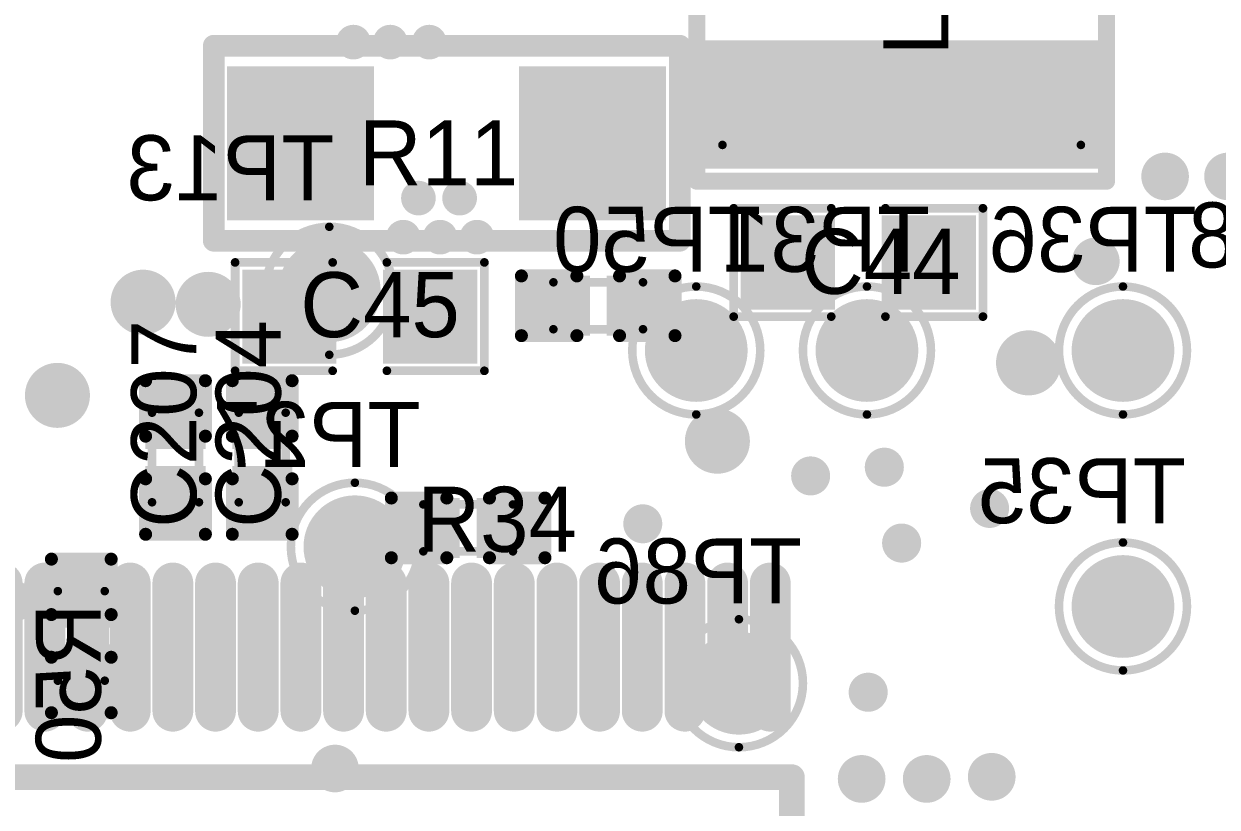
# Model space of a CAD drawing. Extents: x 722 to 1072, y 754 to 1061.
# Drawn here: x 782.28 to 796.27, y 1034.75 to 1043.93 of the extents above; entities that cross this region are included whole.
import ezdxf

# ---------------------------------------------------------------- set-up
doc = ezdxf.new("R2010")
doc.units = 0
doc.layers.get('0').update_dxf_attribs({"linetype": 'CONTINUOUS'})
for name, color, linetype in [('BOTTOMOVERLAY', 54, 'CONTINUOUS'), ('BOTTOMPASTE', 16, 'CONTINUOUS'), ('BOTTOMSOLDER', 6, 'CONTINUOUS'), ('MECHANICAL13', 56, 'CONTINUOUS'), ('MULTILAYER', 9, 'CONTINUOUS'), ('TOPOVERLAY', 2, 'CONTINUOUS'), ('TOPPASTE', 8, 'CONTINUOUS'), ('TOPSOLDER', 216, 'CONTINUOUS'), ('VIAHOLELAYER', 16, 'CONTINUOUS')]:
    doc.layers.add(name, color=color, linetype=linetype)

# ---------------------------------------------------------------- blocks, each defined once
blk = doc.blocks.new('R_1206_8')
at = {"layer": 'TOPOVERLAY', "const_width": 0.254}
for points in [[(2.726, 1.143), (-2.735, 1.143)], [(-2.735, 1.143), (-2.735, -1.143)], [(2.726, 1.143), (2.726, -1.143)], [(2.726, -1.143), (-2.735, -1.143)]]:
    blk.add_lwpolyline(points, dxfattribs=at)
at = {"layer": 'TOPOVERLAY', "const_width": 0.127}
for points in [[(-2.798, 1.143, 1), (-2.671, 1.143, 1)], [(-2.798, 1.143, 1), (-2.671, 1.143, 1)], [(2.663, 1.143, 1), (2.79, 1.143, 1)], [(2.663, 1.143, 1), (2.79, 1.143, 1)], [(-2.798, -1.143, 1), (-2.671, -1.143, 1)], [(-2.798, -1.143, 1), (-2.671, -1.143, 1)], [(2.663, -1.143, 1), (2.79, -1.143, 1)], [(2.663, -1.143, 1), (2.79, -1.143, 1)]]:
    blk.add_lwpolyline(points, format="xyb", close=True, dxfattribs=at)
at = {"layer": 'TOPPASTE'}
for points in [[(-2.47, -0.8), (-0.95, -0.8), (-2.47, 0.8), (-0.95, 0.8)], [(0.95, -0.8), (2.47, -0.8), (0.95, 0.8), (2.47, 0.8)]]:
    blk.add_solid(points, dxfattribs=at)
at = {"layer": 'TOPSOLDER'}
for points in [[(-2.572, -0.902), (-0.848, -0.902), (-2.572, 0.902), (-0.848, 0.902)], [(0.848, -0.902), (2.572, -0.902), (0.848, 0.902), (2.572, 0.902)]]:
    blk.add_solid(points, dxfattribs=at)
blk = doc.blocks.new('TDFN_2_2_6L_B_41')
at = {"layer": 'BOTTOMOVERLAY'}
for points, const_width in [([(-0.535, 1.655, 1), (-0.735, 1.655, 1)], 0.254), ([(-0.798, 1.655, 1), (-0.671, 1.655, 1)], 0.127), ([(-0.599, 1.655, 1), (-0.472, 1.655, 1)], 0.127), ([(-0.921, 1.397, 1), (-0.857, 1.397, 1)], 0.0635), ([(-0.921, 1.397, 1), (-0.857, 1.397, 1)], 0.0635), ([(0.857, 1.397, 1), (0.921, 1.397, 1)], 0.0635), ([(0.857, 1.397, 1), (0.921, 1.397, 1)], 0.0635), ([(-0.921, -1.397, 1), (-0.857, -1.397, 1)], 0.0635), ([(-0.921, -1.397, 1), (-0.857, -1.397, 1)], 0.0635), ([(-0.54, -1.397, 1), (-0.476, -1.397, 1)], 0.0635), ([(-0.54, -1.397, 1), (-0.476, -1.397, 1)], 0.0635), ([(0.476, -1.397, 1), (0.54, -1.397, 1)], 0.0635), ([(0.476, -1.397, 1), (0.54, -1.397, 1)], 0.0635), ([(0.857, -1.397, 1), (0.921, -1.397, 1)], 0.0635), ([(0.857, -1.397, 1), (0.921, -1.397, 1)], 0.0635)]:
    blk.add_lwpolyline(points, format="xyb", close=True, dxfattribs=dict(at, const_width=const_width))
at = {"layer": 'BOTTOMOVERLAY', "const_width": 0.127}
for points in [[(-0.889, -1.397), (-0.889, 1.397)], [(0.889, 1.397), (-0.889, 1.397)], [(0.889, -1.397), (0.889, 1.397)], [(-0.508, -1.397), (-0.889, -1.397)], [(0.508, -1.397), (-0.508, -1.397)], [(0.889, -1.397), (0.508, -1.397)]]:
    blk.add_lwpolyline(points, dxfattribs=at)
at = {"layer": 'BOTTOMPASTE'}
for points in [[(-0.77, 0.65), (-0.53, 0.65), (-0.77, 1.3), (-0.53, 1.3)], [(-0.12, 0.65), (0.12, 0.65), (-0.12, 1.3), (0.12, 1.3)], [(0.53, 0.65), (0.77, 0.65), (0.53, 1.3), (0.77, 1.3)], [(-0.7, 0.4), (-0.7, -0.4), (0.7, 0.4), (0.7, -0.4)], [(-0.77, -1.3), (-0.53, -1.3), (-0.77, -0.65), (-0.53, -0.65)], [(-0.12, -1.3), (0.12, -1.3), (-0.12, -0.65), (0.12, -0.65)], [(0.53, -1.3), (0.77, -1.3), (0.53, -0.65), (0.77, -0.65)]]:
    blk.add_solid(points, dxfattribs=at)
at = {"layer": 'BOTTOMSOLDER'}
for points in [[(-0.872, 0.548), (-0.428, 0.548), (-0.872, 1.402), (-0.428, 1.402)], [(-0.222, 0.548), (0.222, 0.548), (-0.222, 1.402), (0.222, 1.402)], [(0.428, 0.548), (0.872, 0.548), (0.428, 1.402), (0.872, 1.402)], [(-0.802, 0.502), (-0.802, -0.502), (0.802, 0.502), (0.802, -0.502)], [(-0.872, -1.402), (-0.428, -1.402), (-0.872, -0.548), (-0.428, -0.548)], [(-0.222, -1.402), (0.222, -1.402), (-0.222, -0.548), (0.222, -0.548)], [(0.428, -1.402), (0.872, -1.402), (0.428, -0.548), (0.872, -0.548)]]:
    blk.add_solid(points, dxfattribs=at)
blk = doc.blocks.new('C0402_65')
at = {"layer": 'MECHANICAL13', "const_width": 0.1}
for points in [[(-0.525, -0.275), (-0.525, 0.275)], [(0.525, 0.275), (-0.525, 0.275)], [(0.525, -0.275), (0.525, 0.275)], [(0.525, -0.275), (-0.525, -0.275)]]:
    blk.add_lwpolyline(points, dxfattribs=at)
at = {"layer": 'MECHANICAL13', "const_width": 0.05}
for points in [[(-0.55, 0.275, 1), (-0.5, 0.275, 1)], [(-0.55, 0.275, 1), (-0.5, 0.275, 1)], [(0.5, 0.275, 1), (0.55, 0.275, 1)], [(0.5, 0.275, 1), (0.55, 0.275, 1)], [(-0.55, -0.275, 1), (-0.5, -0.275, 1)], [(-0.55, -0.275, 1), (-0.5, -0.275, 1)], [(0.5, -0.275, 1), (0.55, -0.275, 1)], [(0.5, -0.275, 1), (0.55, -0.275, 1)]]:
    blk.add_lwpolyline(points, format="xyb", close=True, dxfattribs=at)
at = {"layer": 'TOPOVERLAY', "const_width": 0.152}
for points in [[(-0.9, -0.35), (-0.9, 0.35)], [(-0.25, 0.35), (-0.9, 0.35)], [(0.9, 0.35), (0.25, 0.35)], [(0.9, -0.35), (0.9, 0.35)], [(-0.25, -0.35), (-0.9, -0.35)], [(0.9, -0.35), (0.25, -0.35)]]:
    blk.add_lwpolyline(points, dxfattribs=at)
at = {"layer": 'TOPOVERLAY', "const_width": 0.0762}
for points in [[(-0.938, 0.35, 1), (-0.862, 0.35, 1)], [(-0.938, 0.35, 1), (-0.862, 0.35, 1)], [(-0.288, 0.35, 1), (-0.212, 0.35, 1)], [(0.212, 0.35, 1), (0.288, 0.35, 1)], [(0.862, 0.35, 1), (0.938, 0.35, 1)], [(0.862, 0.35, 1), (0.938, 0.35, 1)], [(-0.938, -0.35, 1), (-0.862, -0.35, 1)], [(-0.938, -0.35, 1), (-0.862, -0.35, 1)], [(-0.288, -0.35, 1), (-0.212, -0.35, 1)], [(0.212, -0.35, 1), (0.288, -0.35, 1)], [(0.862, -0.35, 1), (0.938, -0.35, 1)], [(0.862, -0.35, 1), (0.938, -0.35, 1)]]:
    blk.add_lwpolyline(points, format="xyb", close=True, dxfattribs=at)
at = {"layer": 'TOPPASTE'}
for points in [[(-0.2, -0.25), (-0.2, 0.25), (-0.8, -0.25), (-0.8, 0.25)], [(0.8, -0.25), (0.8, 0.25), (0.2, -0.25), (0.2, 0.25)]]:
    blk.add_solid(points, dxfattribs=at)
at = {"layer": 'TOPSOLDER'}
for points in [[(-0.098, -0.352), (-0.098, 0.352), (-0.902, -0.352), (-0.902, 0.352)], [(0.902, -0.352), (0.902, 0.352), (0.098, -0.352), (0.098, 0.352)]]:
    blk.add_solid(points, dxfattribs=at)
blk = doc.blocks.new('TESTPOINT2_B_77')
at = {"layer": 'BOTTOMOVERLAY'}
for points, const_width in [([(0.75, 0, 1), (-0.75, 0, 1)], 0.1), ([(-0.775, 0, 1), (-0.725, 0, 1)], 0.05), ([(0.725, 0, 1), (0.775, 0, 1)], 0.05)]:
    blk.add_lwpolyline(points, format="xyb", close=True, dxfattribs=dict(at, const_width=const_width))
at = {"layer": 'BOTTOMPASTE', "const_width": 0.5}
blk.add_lwpolyline([(-0.25, 0, 1), (0.25, 0, 1)], format="xyb", close=True, dxfattribs=at)
at = {"layer": 'BOTTOMSOLDER', "const_width": 0.602}
blk.add_lwpolyline([(-0.301, 0, 1), (0.301, 0, 1)], format="xyb", close=True, dxfattribs=at)
blk = doc.blocks.new('C0402_124')
at = {"layer": 'MECHANICAL13', "const_width": 0.1}
for points in [[(-0.525, -0.275), (-0.525, 0.275)], [(0.525, 0.275), (-0.525, 0.275)], [(0.525, -0.275), (0.525, 0.275)], [(0.525, -0.275), (-0.525, -0.275)]]:
    blk.add_lwpolyline(points, dxfattribs=at)
at = {"layer": 'MECHANICAL13', "const_width": 0.05}
for points in [[(-0.55, 0.275, 1), (-0.5, 0.275, 1)], [(-0.55, 0.275, 1), (-0.5, 0.275, 1)], [(0.5, 0.275, 1), (0.55, 0.275, 1)], [(0.5, 0.275, 1), (0.55, 0.275, 1)], [(-0.55, -0.275, 1), (-0.5, -0.275, 1)], [(-0.55, -0.275, 1), (-0.5, -0.275, 1)], [(0.5, -0.275, 1), (0.55, -0.275, 1)], [(0.5, -0.275, 1), (0.55, -0.275, 1)]]:
    blk.add_lwpolyline(points, format="xyb", close=True, dxfattribs=at)
at = {"layer": 'TOPOVERLAY', "const_width": 0.152}
for points in [[(-0.9, -0.35), (-0.9, 0.35)], [(-0.25, 0.35), (-0.9, 0.35)], [(0.9, 0.35), (0.25, 0.35)], [(0.9, -0.35), (0.9, 0.35)], [(-0.25, -0.35), (-0.9, -0.35)], [(0.9, -0.35), (0.25, -0.35)]]:
    blk.add_lwpolyline(points, dxfattribs=at)
at = {"layer": 'TOPOVERLAY', "const_width": 0.0762}
for points in [[(-0.938, 0.35, 1), (-0.862, 0.35, 1)], [(-0.938, 0.35, 1), (-0.862, 0.35, 1)], [(-0.288, 0.35, 1), (-0.212, 0.35, 1)], [(0.212, 0.35, 1), (0.288, 0.35, 1)], [(0.862, 0.35, 1), (0.938, 0.35, 1)], [(0.862, 0.35, 1), (0.938, 0.35, 1)], [(-0.938, -0.35, 1), (-0.862, -0.35, 1)], [(-0.938, -0.35, 1), (-0.862, -0.35, 1)], [(-0.288, -0.35, 1), (-0.212, -0.35, 1)], [(0.212, -0.35, 1), (0.288, -0.35, 1)], [(0.862, -0.35, 1), (0.938, -0.35, 1)], [(0.862, -0.35, 1), (0.938, -0.35, 1)]]:
    blk.add_lwpolyline(points, format="xyb", close=True, dxfattribs=at)
at = {"layer": 'TOPPASTE'}
for points in [[(-0.2, -0.25), (-0.2, 0.25), (-0.8, -0.25), (-0.8, 0.25)], [(0.8, -0.25), (0.8, 0.25), (0.2, -0.25), (0.2, 0.25)]]:
    blk.add_solid(points, dxfattribs=at)
at = {"layer": 'TOPSOLDER'}
for points in [[(-0.098, -0.352), (-0.098, 0.352), (-0.902, -0.352), (-0.902, 0.352)], [(0.902, -0.352), (0.902, 0.352), (0.098, -0.352), (0.098, 0.352)]]:
    blk.add_solid(points, dxfattribs=at)
blk = doc.blocks.new('C_0402_146')
at = {"layer": 'MECHANICAL13', "const_width": 0.1}
for points in [[(-0.525, 0.275), (-0.525, -0.275)], [(0.525, 0.275), (-0.525, 0.275)], [(0.525, 0.275), (0.525, -0.275)], [(0.525, -0.275), (-0.525, -0.275)]]:
    blk.add_lwpolyline(points, dxfattribs=at)
at = {"layer": 'MECHANICAL13', "const_width": 0.05}
for points in [[(-0.55, 0.275, 1), (-0.5, 0.275, 1)], [(-0.55, 0.275, 1), (-0.5, 0.275, 1)], [(0.5, 0.275, 1), (0.55, 0.275, 1)], [(0.5, 0.275, 1), (0.55, 0.275, 1)], [(-0.55, -0.275, 1), (-0.5, -0.275, 1)], [(-0.55, -0.275, 1), (-0.5, -0.275, 1)], [(0.5, -0.275, 1), (0.55, -0.275, 1)], [(0.5, -0.275, 1), (0.55, -0.275, 1)]]:
    blk.add_lwpolyline(points, format="xyb", close=True, dxfattribs=at)
at = {"layer": 'TOPOVERLAY', "const_width": 0.152}
for points in [[(-0.9, 0.35), (-0.9, -0.35)], [(-0.25, 0.35), (-0.9, 0.35)], [(0.9, 0.35), (0.25, 0.35)], [(0.9, 0.35), (0.9, -0.35)], [(-0.25, -0.35), (-0.9, -0.35)], [(0.9, -0.35), (0.25, -0.35)]]:
    blk.add_lwpolyline(points, dxfattribs=at)
at = {"layer": 'TOPOVERLAY', "const_width": 0.0762}
for points in [[(-0.938, 0.35, 1), (-0.862, 0.35, 1)], [(-0.938, 0.35, 1), (-0.862, 0.35, 1)], [(-0.288, 0.35, 1), (-0.212, 0.35, 1)], [(0.212, 0.35, 1), (0.288, 0.35, 1)], [(0.862, 0.35, 1), (0.938, 0.35, 1)], [(0.862, 0.35, 1), (0.938, 0.35, 1)], [(-0.938, -0.35, 1), (-0.862, -0.35, 1)], [(-0.938, -0.35, 1), (-0.862, -0.35, 1)], [(-0.288, -0.35, 1), (-0.212, -0.35, 1)], [(0.212, -0.35, 1), (0.288, -0.35, 1)], [(0.862, -0.35, 1), (0.938, -0.35, 1)], [(0.862, -0.35, 1), (0.938, -0.35, 1)]]:
    blk.add_lwpolyline(points, format="xyb", close=True, dxfattribs=at)
at = {"layer": 'TOPPASTE'}
for points in [[(-0.2, -0.25), (-0.2, 0.25), (-0.8, -0.25), (-0.8, 0.25)], [(0.8, -0.25), (0.8, 0.25), (0.2, -0.25), (0.2, 0.25)]]:
    blk.add_solid(points, dxfattribs=at)
at = {"layer": 'TOPSOLDER'}
for points in [[(-0.098, -0.352), (-0.098, 0.352), (-0.902, -0.352), (-0.902, 0.352)], [(0.902, -0.352), (0.902, 0.352), (0.098, -0.352), (0.098, 0.352)]]:
    blk.add_solid(points, dxfattribs=at)
blk = doc.blocks.new('C_0603_148')
at = {"layer": 'TOPOVERLAY', "const_width": 0.102}
for points in [[(-1.46, 0.635), (-0.318, 0.635)], [(-1.46, -0.635), (-1.46, 0.635)], [(0.318, 0.635), (1.46, 0.635)], [(1.46, -0.635), (1.46, 0.635)], [(-1.46, -0.635), (-0.318, -0.635)], [(0.318, -0.635), (1.46, -0.635)]]:
    blk.add_lwpolyline(points, dxfattribs=at)
at = {"layer": 'TOPOVERLAY', "const_width": 0.0508}
for points in [[(-1.486, 0.635, 1), (-1.435, 0.635, 1)], [(-1.486, 0.635, 1), (-1.435, 0.635, 1)], [(-0.343, 0.635, 1), (-0.292, 0.635, 1)], [(0.292, 0.635, 1), (0.343, 0.635, 1)], [(1.435, 0.635, 1), (1.486, 0.635, 1)], [(1.435, 0.635, 1), (1.486, 0.635, 1)], [(-1.486, -0.635, 1), (-1.435, -0.635, 1)], [(-1.486, -0.635, 1), (-1.435, -0.635, 1)], [(-0.343, -0.635, 1), (-0.292, -0.635, 1)], [(0.292, -0.635, 1), (0.343, -0.635, 1)], [(1.435, -0.635, 1), (1.486, -0.635, 1)], [(1.435, -0.635, 1), (1.486, -0.635, 1)]]:
    blk.add_lwpolyline(points, format="xyb", close=True, dxfattribs=at)
at = {"layer": 'TOPPASTE'}
for points in [[(-1.275, -0.45), (-0.376, -0.45), (-1.275, 0.45), (-0.376, 0.45)], [(0.376, -0.45), (1.275, -0.45), (0.376, 0.45), (1.275, 0.45)]]:
    blk.add_solid(points, dxfattribs=at)
at = {"layer": 'TOPSOLDER'}
for points in [[(-1.377, -0.552), (-0.274, -0.552), (-1.377, 0.552), (-0.274, 0.552)], [(0.274, -0.552), (1.377, -0.552), (0.274, 0.552), (1.377, 0.552)]]:
    blk.add_solid(points, dxfattribs=at)
blk = doc.blocks.new('C_0603_149')
at = {"layer": 'TOPOVERLAY', "const_width": 0.102}
for points in [[(-1.46, 0.635), (-1.46, -0.635)], [(-0.318, 0.635), (-1.46, 0.635)], [(1.46, 0.635), (0.318, 0.635)], [(1.46, 0.635), (1.46, -0.635)], [(-0.318, -0.635), (-1.46, -0.635)], [(1.46, -0.635), (0.318, -0.635)]]:
    blk.add_lwpolyline(points, dxfattribs=at)
at = {"layer": 'TOPOVERLAY', "const_width": 0.0508}
for points in [[(-1.486, 0.635, 1), (-1.435, 0.635, 1)], [(-1.486, 0.635, 1), (-1.435, 0.635, 1)], [(-0.343, 0.635, 1), (-0.292, 0.635, 1)], [(0.292, 0.635, 1), (0.343, 0.635, 1)], [(1.435, 0.635, 1), (1.486, 0.635, 1)], [(1.435, 0.635, 1), (1.486, 0.635, 1)], [(-1.486, -0.635, 1), (-1.435, -0.635, 1)], [(-1.486, -0.635, 1), (-1.435, -0.635, 1)], [(-0.343, -0.635, 1), (-0.292, -0.635, 1)], [(0.292, -0.635, 1), (0.343, -0.635, 1)], [(1.435, -0.635, 1), (1.486, -0.635, 1)], [(1.435, -0.635, 1), (1.486, -0.635, 1)]]:
    blk.add_lwpolyline(points, format="xyb", close=True, dxfattribs=at)
at = {"layer": 'TOPPASTE'}
for points in [[(-1.275, -0.45), (-0.376, -0.45), (-1.275, 0.45), (-0.376, 0.45)], [(0.376, -0.45), (1.275, -0.45), (0.376, 0.45), (1.275, 0.45)]]:
    blk.add_solid(points, dxfattribs=at)
at = {"layer": 'TOPSOLDER'}
for points in [[(-1.377, -0.552), (-0.274, -0.552), (-1.377, 0.552), (-0.274, 0.552)], [(0.274, -0.552), (1.377, -0.552), (0.274, 0.552), (1.377, 0.552)]]:
    blk.add_solid(points, dxfattribs=at)
blk = doc.blocks.new('R_0402_238')
at = {"layer": 'MECHANICAL13', "const_width": 0.1}
for points in [[(-0.525, 0.275), (0.525, 0.275)], [(-0.525, -0.275), (-0.525, 0.275)], [(0.525, -0.275), (0.525, 0.275)], [(-0.525, -0.275), (0.525, -0.275)]]:
    blk.add_lwpolyline(points, dxfattribs=at)
at = {"layer": 'MECHANICAL13', "const_width": 0.05}
for points in [[(-0.55, 0.275, 1), (-0.5, 0.275, 1)], [(-0.55, 0.275, 1), (-0.5, 0.275, 1)], [(0.5, 0.275, 1), (0.55, 0.275, 1)], [(0.5, 0.275, 1), (0.55, 0.275, 1)], [(-0.55, -0.275, 1), (-0.5, -0.275, 1)], [(-0.55, -0.275, 1), (-0.5, -0.275, 1)], [(0.5, -0.275, 1), (0.55, -0.275, 1)], [(0.5, -0.275, 1), (0.55, -0.275, 1)]]:
    blk.add_lwpolyline(points, format="xyb", close=True, dxfattribs=at)
at = {"layer": 'TOPOVERLAY', "const_width": 0.152}
for points in [[(-0.9, 0.35), (-0.25, 0.35)], [(-0.9, -0.35), (-0.9, 0.35)], [(0.25, 0.35), (0.9, 0.35)], [(0.9, -0.35), (0.9, 0.35)], [(-0.9, -0.35), (-0.25, -0.35)], [(0.25, -0.35), (0.9, -0.35)]]:
    blk.add_lwpolyline(points, dxfattribs=at)
at = {"layer": 'TOPOVERLAY', "const_width": 0.0762}
for points in [[(-0.938, 0.35, 1), (-0.862, 0.35, 1)], [(-0.938, 0.35, 1), (-0.862, 0.35, 1)], [(-0.288, 0.35, 1), (-0.212, 0.35, 1)], [(0.212, 0.35, 1), (0.288, 0.35, 1)], [(0.862, 0.35, 1), (0.938, 0.35, 1)], [(0.862, 0.35, 1), (0.938, 0.35, 1)], [(-0.938, -0.35, 1), (-0.862, -0.35, 1)], [(-0.938, -0.35, 1), (-0.862, -0.35, 1)], [(-0.288, -0.35, 1), (-0.212, -0.35, 1)], [(0.212, -0.35, 1), (0.288, -0.35, 1)], [(0.862, -0.35, 1), (0.938, -0.35, 1)], [(0.862, -0.35, 1), (0.938, -0.35, 1)]]:
    blk.add_lwpolyline(points, format="xyb", close=True, dxfattribs=at)
at = {"layer": 'TOPPASTE'}
for points in [[(-0.2, -0.25), (-0.2, 0.25), (-0.8, -0.25), (-0.8, 0.25)], [(0.8, -0.25), (0.8, 0.25), (0.2, -0.25), (0.2, 0.25)]]:
    blk.add_solid(points, dxfattribs=at)
at = {"layer": 'TOPSOLDER'}
for points in [[(-0.098, -0.352), (-0.098, 0.352), (-0.902, -0.352), (-0.902, 0.352)], [(0.902, -0.352), (0.902, 0.352), (0.098, -0.352), (0.098, 0.352)]]:
    blk.add_solid(points, dxfattribs=at)
blk = doc.blocks.new('R_0402_B_246')
at = {"layer": 'BOTTOMOVERLAY', "const_width": 0.152}
for points in [[(-0.9, 0.35), (-0.9, -0.35)], [(-0.9, 0.35), (-0.25, 0.35)], [(0.25, 0.35), (0.9, 0.35)], [(0.9, 0.35), (0.9, -0.35)], [(-0.9, -0.35), (-0.25, -0.35)], [(0.25, -0.35), (0.9, -0.35)]]:
    blk.add_lwpolyline(points, dxfattribs=at)
at = {"layer": 'BOTTOMOVERLAY', "const_width": 0.0762}
for points in [[(-0.938, 0.35, 1), (-0.862, 0.35, 1)], [(-0.938, 0.35, 1), (-0.862, 0.35, 1)], [(-0.288, 0.35, 1), (-0.212, 0.35, 1)], [(0.212, 0.35, 1), (0.288, 0.35, 1)], [(0.862, 0.35, 1), (0.938, 0.35, 1)], [(0.862, 0.35, 1), (0.938, 0.35, 1)], [(-0.938, -0.35, 1), (-0.862, -0.35, 1)], [(-0.938, -0.35, 1), (-0.862, -0.35, 1)], [(-0.288, -0.35, 1), (-0.212, -0.35, 1)], [(0.212, -0.35, 1), (0.288, -0.35, 1)], [(0.862, -0.35, 1), (0.938, -0.35, 1)], [(0.862, -0.35, 1), (0.938, -0.35, 1)]]:
    blk.add_lwpolyline(points, format="xyb", close=True, dxfattribs=at)
at = {"layer": 'BOTTOMPASTE'}
for points in [[(-0.8, 0.25), (-0.8, -0.25), (-0.2, 0.25), (-0.2, -0.25)], [(0.2, 0.25), (0.2, -0.25), (0.8, 0.25), (0.8, -0.25)]]:
    blk.add_solid(points, dxfattribs=at)
at = {"layer": 'BOTTOMSOLDER'}
for points in [[(-0.902, 0.352), (-0.902, -0.352), (-0.098, 0.352), (-0.098, -0.352)], [(0.098, 0.352), (0.098, -0.352), (0.902, 0.352), (0.902, -0.352)]]:
    blk.add_solid(points, dxfattribs=at)
at = {"layer": 'MECHANICAL13', "const_width": 0.1}
for points in [[(-0.525, 0.275), (-0.525, -0.275)], [(-0.525, 0.275), (0.525, 0.275)], [(0.525, 0.275), (0.525, -0.275)], [(-0.525, -0.275), (0.525, -0.275)]]:
    blk.add_lwpolyline(points, dxfattribs=at)
at = {"layer": 'MECHANICAL13', "const_width": 0.05}
for points in [[(-0.55, 0.275, 1), (-0.5, 0.275, 1)], [(-0.55, 0.275, 1), (-0.5, 0.275, 1)], [(0.5, 0.275, 1), (0.55, 0.275, 1)], [(0.5, 0.275, 1), (0.55, 0.275, 1)], [(-0.55, -0.275, 1), (-0.5, -0.275, 1)], [(-0.55, -0.275, 1), (-0.5, -0.275, 1)], [(0.5, -0.275, 1), (0.55, -0.275, 1)], [(0.5, -0.275, 1), (0.55, -0.275, 1)]]:
    blk.add_lwpolyline(points, format="xyb", close=True, dxfattribs=at)
blk = doc.blocks.new('SSOP48_286')
at = {"layer": 'TOPOVERLAY', "const_width": 0.3}
for points in [[(9.398, 0.254), (1.524, 0.254)], [(1.524, -11.938), (1.524, 0.254)], [(9.398, -0.762), (9.398, 0.254)], [(18.796, 0.254), (10.922, 0.254)], [(10.922, -0.762), (10.922, 0.254)], [(18.796, -11.938), (18.796, 0.254)], [(10.922, -0.762), (9.398, -0.762)], [(18.796, -11.938), (1.524, -11.938)]]:
    blk.add_lwpolyline(points, dxfattribs=at)
at = {"layer": 'TOPOVERLAY', "const_width": 0.15}
for points in [[(1.449, 0.254, 1), (1.599, 0.254, 1)], [(1.449, 0.254, 1), (1.599, 0.254, 1)], [(9.323, 0.254, 1), (9.473, 0.254, 1)], [(9.323, 0.254, 1), (9.473, 0.254, 1)], [(10.847, 0.254, 1), (10.997, 0.254, 1)], [(10.847, 0.254, 1), (10.997, 0.254, 1)], [(18.721, 0.254, 1), (18.871, 0.254, 1)], [(18.721, 0.254, 1), (18.871, 0.254, 1)], [(9.323, -0.762, 1), (9.473, -0.762, 1)], [(9.323, -0.762, 1), (9.473, -0.762, 1)], [(10.847, -0.762, 1), (10.997, -0.762, 1)], [(10.847, -0.762, 1), (10.997, -0.762, 1)], [(1.449, -11.938, 1), (1.599, -11.938, 1)], [(1.449, -11.938, 1), (1.599, -11.938, 1)], [(18.721, -11.938, 1), (18.871, -11.938, 1)], [(18.721, -11.938, 1), (18.871, -11.938, 1)]]:
    blk.add_lwpolyline(points, format="xyb", close=True, dxfattribs=at)
at = {"layer": 'TOPPASTE', "const_width": 0.275}
for points in [[(0.751, 0), (-0.751, 0)], [(21.151, 0), (19.649, 0)], [(0.751, -0.5), (-0.751, -0.5)], [(21.151, -0.5), (19.649, -0.5)], [(0.751, -1), (-0.751, -1)], [(21.151, -1), (19.649, -1)], [(0.751, -1.5), (-0.751, -1.5)], [(21.151, -1.5), (19.649, -1.5)], [(0.751, -2), (-0.751, -2)], [(21.151, -2), (19.649, -2)], [(0.751, -2.5), (-0.751, -2.5)], [(21.151, -2.5), (19.649, -2.5)], [(0.751, -3), (-0.751, -3)], [(21.151, -3), (19.649, -3)], [(0.751, -3.5), (-0.751, -3.5)], [(21.151, -3.5), (19.649, -3.5)], [(0.751, -4), (-0.751, -4)], [(21.151, -4), (19.649, -4)], [(0.751, -4.5), (-0.751, -4.5)], [(21.151, -4.5), (19.649, -4.5)], [(0.751, -5), (-0.751, -5)], [(21.151, -5), (19.649, -5)], [(0.751, -5.5), (-0.751, -5.5)], [(21.151, -5.5), (19.649, -5.5)], [(0.751, -6), (-0.751, -6)], [(21.151, -6), (19.649, -6)], [(0.751, -6.5), (-0.751, -6.5)], [(21.151, -6.5), (19.649, -6.5)], [(0.751, -7), (-0.751, -7)], [(21.151, -7), (19.649, -7)], [(0.751, -7.5), (-0.751, -7.5)], [(21.151, -7.5), (19.649, -7.5)], [(0.751, -8), (-0.751, -8)], [(21.151, -8), (19.649, -8)], [(0.751, -8.5), (-0.751, -8.5)], [(21.151, -8.5), (19.649, -8.5)], [(0.751, -9), (-0.751, -9)], [(21.151, -9), (19.649, -9)], [(0.751, -9.5), (-0.751, -9.5)], [(21.151, -9.5), (19.649, -9.5)], [(0.751, -10), (-0.751, -10)], [(21.151, -10), (19.649, -10)], [(0.751, -10.5), (-0.751, -10.5)], [(21.151, -10.5), (19.649, -10.5)], [(0.751, -11), (-0.751, -11)], [(21.151, -11), (19.649, -11)], [(0.751, -11.5), (-0.751, -11.5)], [(21.151, -11.5), (19.649, -11.5)]]:
    blk.add_lwpolyline(points, dxfattribs=at)
at = {"layer": 'TOPPASTE', "const_width": 0.138}
for points in [[(-0.82, 0, 1), (-0.683, 0, 1)], [(0.683, 0, 1), (0.82, 0, 1)], [(19.58, 0, 1), (19.717, 0, 1)], [(21.083, 0, 1), (21.22, 0, 1)], [(-0.82, -0.5, 1), (-0.683, -0.5, 1)], [(0.683, -0.5, 1), (0.82, -0.5, 1)], [(19.58, -0.5, 1), (19.717, -0.5, 1)], [(21.083, -0.5, 1), (21.22, -0.5, 1)], [(-0.82, -1, 1), (-0.683, -1, 1)], [(0.683, -1, 1), (0.82, -1, 1)], [(19.58, -1, 1), (19.717, -1, 1)], [(21.083, -1, 1), (21.22, -1, 1)], [(-0.82, -1.5, 1), (-0.683, -1.5, 1)], [(0.683, -1.5, 1), (0.82, -1.5, 1)], [(19.58, -1.5, 1), (19.717, -1.5, 1)], [(21.083, -1.5, 1), (21.22, -1.5, 1)], [(-0.82, -2, 1), (-0.683, -2, 1)], [(0.683, -2, 1), (0.82, -2, 1)], [(19.58, -2, 1), (19.717, -2, 1)], [(21.083, -2, 1), (21.22, -2, 1)], [(-0.82, -2.5, 1), (-0.683, -2.5, 1)], [(0.683, -2.5, 1), (0.82, -2.5, 1)], [(19.58, -2.5, 1), (19.717, -2.5, 1)], [(21.083, -2.5, 1), (21.22, -2.5, 1)], [(-0.82, -3, 1), (-0.683, -3, 1)], [(0.683, -3, 1), (0.82, -3, 1)], [(19.58, -3, 1), (19.717, -3, 1)], [(21.083, -3, 1), (21.22, -3, 1)], [(-0.82, -3.5, 1), (-0.683, -3.5, 1)], [(0.683, -3.5, 1), (0.82, -3.5, 1)], [(19.58, -3.5, 1), (19.717, -3.5, 1)], [(21.083, -3.5, 1), (21.22, -3.5, 1)], [(-0.82, -4, 1), (-0.683, -4, 1)], [(0.683, -4, 1), (0.82, -4, 1)], [(19.58, -4, 1), (19.717, -4, 1)], [(21.083, -4, 1), (21.22, -4, 1)], [(-0.82, -4.5, 1), (-0.683, -4.5, 1)], [(0.683, -4.5, 1), (0.82, -4.5, 1)], [(19.58, -4.5, 1), (19.717, -4.5, 1)], [(21.083, -4.5, 1), (21.22, -4.5, 1)], [(-0.82, -5, 1), (-0.683, -5, 1)], [(0.683, -5, 1), (0.82, -5, 1)], [(19.58, -5, 1), (19.717, -5, 1)], [(21.083, -5, 1), (21.22, -5, 1)], [(-0.82, -5.5, 1), (-0.683, -5.5, 1)], [(0.683, -5.5, 1), (0.82, -5.5, 1)], [(19.58, -5.5, 1), (19.717, -5.5, 1)], [(21.083, -5.5, 1), (21.22, -5.5, 1)], [(-0.82, -6, 1), (-0.683, -6, 1)], [(0.683, -6, 1), (0.82, -6, 1)], [(19.58, -6, 1), (19.717, -6, 1)], [(21.083, -6, 1), (21.22, -6, 1)], [(-0.82, -6.5, 1), (-0.683, -6.5, 1)], [(0.683, -6.5, 1), (0.82, -6.5, 1)], [(19.58, -6.5, 1), (19.717, -6.5, 1)], [(21.083, -6.5, 1), (21.22, -6.5, 1)], [(-0.82, -7, 1), (-0.683, -7, 1)], [(0.683, -7, 1), (0.82, -7, 1)], [(19.58, -7, 1), (19.717, -7, 1)], [(21.083, -7, 1), (21.22, -7, 1)], [(-0.82, -7.5, 1), (-0.683, -7.5, 1)], [(0.683, -7.5, 1), (0.82, -7.5, 1)], [(19.58, -7.5, 1), (19.717, -7.5, 1)], [(21.083, -7.5, 1), (21.22, -7.5, 1)], [(-0.82, -8, 1), (-0.683, -8, 1)], [(0.683, -8, 1), (0.82, -8, 1)], [(19.58, -8, 1), (19.717, -8, 1)], [(21.083, -8, 1), (21.22, -8, 1)], [(-0.82, -8.5, 1), (-0.683, -8.5, 1)], [(0.683, -8.5, 1), (0.82, -8.5, 1)], [(19.58, -8.5, 1), (19.717, -8.5, 1)], [(21.083, -8.5, 1), (21.22, -8.5, 1)], [(-0.82, -9, 1), (-0.683, -9, 1)], [(0.683, -9, 1), (0.82, -9, 1)], [(19.58, -9, 1), (19.717, -9, 1)], [(21.083, -9, 1), (21.22, -9, 1)], [(-0.82, -9.5, 1), (-0.683, -9.5, 1)], [(0.683, -9.5, 1), (0.82, -9.5, 1)], [(19.58, -9.5, 1), (19.717, -9.5, 1)], [(21.083, -9.5, 1), (21.22, -9.5, 1)], [(-0.82, -10, 1), (-0.683, -10, 1)], [(0.683, -10, 1), (0.82, -10, 1)], [(19.58, -10, 1), (19.717, -10, 1)], [(21.083, -10, 1), (21.22, -10, 1)], [(-0.82, -10.5, 1), (-0.683, -10.5, 1)], [(0.683, -10.5, 1), (0.82, -10.5, 1)], [(19.58, -10.5, 1), (19.717, -10.5, 1)], [(21.083, -10.5, 1), (21.22, -10.5, 1)], [(-0.82, -11, 1), (-0.683, -11, 1)], [(0.683, -11, 1), (0.82, -11, 1)], [(19.58, -11, 1), (19.717, -11, 1)], [(21.083, -11, 1), (21.22, -11, 1)], [(-0.82, -11.5, 1), (-0.683, -11.5, 1)], [(0.683, -11.5, 1), (0.82, -11.5, 1)], [(19.58, -11.5, 1), (19.717, -11.5, 1)], [(21.083, -11.5, 1), (21.22, -11.5, 1)]]:
    blk.add_lwpolyline(points, format="xyb", close=True, dxfattribs=at)
at = {"layer": 'TOPSOLDER', "const_width": 0.478}
for points in [[(0.751, 0), (-0.751, 0)], [(21.151, 0), (19.649, 0)], [(0.751, -0.5), (-0.751, -0.5)], [(21.151, -0.5), (19.649, -0.5)], [(0.751, -1), (-0.751, -1)], [(21.151, -1), (19.649, -1)], [(0.751, -1.5), (-0.751, -1.5)], [(21.151, -1.5), (19.649, -1.5)], [(0.751, -2), (-0.751, -2)], [(21.151, -2), (19.649, -2)], [(0.751, -2.5), (-0.751, -2.5)], [(21.151, -2.5), (19.649, -2.5)], [(0.751, -3), (-0.751, -3)], [(21.151, -3), (19.649, -3)], [(0.751, -3.5), (-0.751, -3.5)], [(21.151, -3.5), (19.649, -3.5)], [(0.751, -4), (-0.751, -4)], [(21.151, -4), (19.649, -4)], [(0.751, -4.5), (-0.751, -4.5)], [(21.151, -4.5), (19.649, -4.5)], [(0.751, -5), (-0.751, -5)], [(21.151, -5), (19.649, -5)], [(0.751, -5.5), (-0.751, -5.5)], [(21.151, -5.5), (19.649, -5.5)], [(0.751, -6), (-0.751, -6)], [(21.151, -6), (19.649, -6)], [(0.751, -6.5), (-0.751, -6.5)], [(21.151, -6.5), (19.649, -6.5)], [(0.751, -7), (-0.751, -7)], [(21.151, -7), (19.649, -7)], [(0.751, -7.5), (-0.751, -7.5)], [(21.151, -7.5), (19.649, -7.5)], [(0.751, -8), (-0.751, -8)], [(21.151, -8), (19.649, -8)], [(0.751, -8.5), (-0.751, -8.5)], [(21.151, -8.5), (19.649, -8.5)], [(0.751, -9), (-0.751, -9)], [(21.151, -9), (19.649, -9)], [(0.751, -9.5), (-0.751, -9.5)], [(21.151, -9.5), (19.649, -9.5)], [(0.751, -10), (-0.751, -10)], [(21.151, -10), (19.649, -10)], [(0.751, -10.5), (-0.751, -10.5)], [(21.151, -10.5), (19.649, -10.5)], [(0.751, -11), (-0.751, -11)], [(21.151, -11), (19.649, -11)], [(0.751, -11.5), (-0.751, -11.5)], [(21.151, -11.5), (19.649, -11.5)]]:
    blk.add_lwpolyline(points, dxfattribs=at)
at = {"layer": 'TOPSOLDER', "const_width": 0.239}
for points in [[(-0.871, 0, 1), (-0.632, 0, 1)], [(0.632, 0, 1), (0.871, 0, 1)], [(19.529, 0, 1), (19.768, 0, 1)], [(21.032, 0, 1), (21.271, 0, 1)], [(-0.871, -0.5, 1), (-0.632, -0.5, 1)], [(0.632, -0.5, 1), (0.871, -0.5, 1)], [(19.529, -0.5, 1), (19.768, -0.5, 1)], [(21.032, -0.5, 1), (21.271, -0.5, 1)], [(-0.871, -1, 1), (-0.632, -1, 1)], [(0.632, -1, 1), (0.871, -1, 1)], [(19.529, -1, 1), (19.768, -1, 1)], [(21.032, -1, 1), (21.271, -1, 1)], [(-0.871, -1.5, 1), (-0.632, -1.5, 1)], [(0.632, -1.5, 1), (0.871, -1.5, 1)], [(19.529, -1.5, 1), (19.768, -1.5, 1)], [(21.032, -1.5, 1), (21.271, -1.5, 1)], [(-0.871, -2, 1), (-0.632, -2, 1)], [(0.632, -2, 1), (0.871, -2, 1)], [(19.529, -2, 1), (19.768, -2, 1)], [(21.032, -2, 1), (21.271, -2, 1)], [(-0.871, -2.5, 1), (-0.632, -2.5, 1)], [(0.632, -2.5, 1), (0.871, -2.5, 1)], [(19.529, -2.5, 1), (19.768, -2.5, 1)], [(21.032, -2.5, 1), (21.271, -2.5, 1)], [(-0.871, -3, 1), (-0.632, -3, 1)], [(0.632, -3, 1), (0.871, -3, 1)], [(19.529, -3, 1), (19.768, -3, 1)], [(21.032, -3, 1), (21.271, -3, 1)], [(-0.871, -3.5, 1), (-0.632, -3.5, 1)], [(0.632, -3.5, 1), (0.871, -3.5, 1)], [(19.529, -3.5, 1), (19.768, -3.5, 1)], [(21.032, -3.5, 1), (21.271, -3.5, 1)], [(-0.871, -4, 1), (-0.632, -4, 1)], [(0.632, -4, 1), (0.871, -4, 1)], [(19.529, -4, 1), (19.768, -4, 1)], [(21.032, -4, 1), (21.271, -4, 1)], [(-0.871, -4.5, 1), (-0.632, -4.5, 1)], [(0.632, -4.5, 1), (0.871, -4.5, 1)], [(19.529, -4.5, 1), (19.768, -4.5, 1)], [(21.032, -4.5, 1), (21.271, -4.5, 1)], [(-0.871, -5, 1), (-0.632, -5, 1)], [(0.632, -5, 1), (0.871, -5, 1)], [(19.529, -5, 1), (19.768, -5, 1)], [(21.032, -5, 1), (21.271, -5, 1)], [(-0.871, -5.5, 1), (-0.632, -5.5, 1)], [(0.632, -5.5, 1), (0.871, -5.5, 1)], [(19.529, -5.5, 1), (19.768, -5.5, 1)], [(21.032, -5.5, 1), (21.271, -5.5, 1)], [(-0.871, -6, 1), (-0.632, -6, 1)], [(0.632, -6, 1), (0.871, -6, 1)], [(19.529, -6, 1), (19.768, -6, 1)], [(21.032, -6, 1), (21.271, -6, 1)], [(-0.871, -6.5, 1), (-0.632, -6.5, 1)], [(0.632, -6.5, 1), (0.871, -6.5, 1)], [(19.529, -6.5, 1), (19.768, -6.5, 1)], [(21.032, -6.5, 1), (21.271, -6.5, 1)], [(-0.871, -7, 1), (-0.632, -7, 1)], [(0.632, -7, 1), (0.871, -7, 1)], [(19.529, -7, 1), (19.768, -7, 1)], [(21.032, -7, 1), (21.271, -7, 1)], [(-0.871, -7.5, 1), (-0.632, -7.5, 1)], [(0.632, -7.5, 1), (0.871, -7.5, 1)], [(19.529, -7.5, 1), (19.768, -7.5, 1)], [(21.032, -7.5, 1), (21.271, -7.5, 1)], [(-0.871, -8, 1), (-0.632, -8, 1)], [(0.632, -8, 1), (0.871, -8, 1)], [(19.529, -8, 1), (19.768, -8, 1)], [(21.032, -8, 1), (21.271, -8, 1)], [(-0.871, -8.5, 1), (-0.632, -8.5, 1)], [(0.632, -8.5, 1), (0.871, -8.5, 1)], [(19.529, -8.5, 1), (19.768, -8.5, 1)], [(21.032, -8.5, 1), (21.271, -8.5, 1)], [(-0.871, -9, 1), (-0.632, -9, 1)], [(0.632, -9, 1), (0.871, -9, 1)], [(19.529, -9, 1), (19.768, -9, 1)], [(21.032, -9, 1), (21.271, -9, 1)], [(-0.871, -9.5, 1), (-0.632, -9.5, 1)], [(0.632, -9.5, 1), (0.871, -9.5, 1)], [(19.529, -9.5, 1), (19.768, -9.5, 1)], [(21.032, -9.5, 1), (21.271, -9.5, 1)], [(-0.871, -10, 1), (-0.632, -10, 1)], [(0.632, -10, 1), (0.871, -10, 1)], [(19.529, -10, 1), (19.768, -10, 1)], [(21.032, -10, 1), (21.271, -10, 1)], [(-0.871, -10.5, 1), (-0.632, -10.5, 1)], [(0.632, -10.5, 1), (0.871, -10.5, 1)], [(19.529, -10.5, 1), (19.768, -10.5, 1)], [(21.032, -10.5, 1), (21.271, -10.5, 1)], [(-0.871, -11, 1), (-0.632, -11, 1)], [(0.632, -11, 1), (0.871, -11, 1)], [(19.529, -11, 1), (19.768, -11, 1)], [(21.032, -11, 1), (21.271, -11, 1)], [(-0.871, -11.5, 1), (-0.632, -11.5, 1)], [(0.632, -11.5, 1), (0.871, -11.5, 1)], [(19.529, -11.5, 1), (19.768, -11.5, 1)], [(21.032, -11.5, 1), (21.271, -11.5, 1)]]:
    blk.add_lwpolyline(points, format="xyb", close=True, dxfattribs=at)
blk = doc.blocks.new('CD32_288')
at = {"layer": 'MECHANICAL13', "const_width": 0.1}
blk.add_lwpolyline([(-1.925, 2.1), (-1.925, -2.1)], dxfattribs=at)
at = {"layer": 'MECHANICAL13', "const_width": 0.05}
for points in [[(-1.95, 2.1, 1), (-1.9, 2.1, 1)], [(-1.95, -2.1, 1), (-1.9, -2.1, 1)]]:
    blk.add_lwpolyline(points, format="xyb", close=True, dxfattribs=at)
at = {"layer": 'TOPOVERLAY', "const_width": 0.2}
for points in [[(-2.35, 2.4), (2.35, 2.4)], [(-2.35, 2.4), (-2.35, -2.4)], [(2.35, 2.4), (2.35, -2.4)], [(-2.35, -2.4), (2.35, -2.4)]]:
    blk.add_lwpolyline(points, dxfattribs=at)
at = {"layer": 'TOPOVERLAY', "const_width": 0.1}
for points in [[(-2.4, 2.4, 1), (-2.3, 2.4, 1)], [(-2.4, 2.4, 1), (-2.3, 2.4, 1)], [(2.3, 2.4, 1), (2.4, 2.4, 1)], [(2.3, 2.4, 1), (2.4, 2.4, 1)], [(-2.4, -2.4, 1), (-2.3, -2.4, 1)], [(-2.4, -2.4, 1), (-2.3, -2.4, 1)], [(2.3, -2.4, 1), (2.4, -2.4, 1)], [(2.3, -2.4, 1), (2.4, -2.4, 1)]]:
    blk.add_lwpolyline(points, format="xyb", close=True, dxfattribs=at)
at = {"layer": 'TOPPASTE'}
for points in [[(-0.8, -2.2), (-0.8, 2.2), (-2.1, -2.2), (-2.1, 2.2)], [(2.1, -2.2), (2.1, 2.2), (0.8, -2.2), (0.8, 2.2)]]:
    blk.add_solid(points, dxfattribs=at)
at = {"layer": 'TOPSOLDER'}
for points in [[(-0.698, -2.302), (-0.698, 2.302), (-2.202, -2.302), (-2.202, 2.302)], [(2.202, -2.302), (2.202, 2.302), (0.698, -2.302), (0.698, 2.302)]]:
    blk.add_solid(points, dxfattribs=at)
blk = doc.blocks.new('TESTPOINT2_B_335')
at = {"layer": 'BOTTOMOVERLAY'}
for points, const_width in [([(0.75, 0, 1), (-0.75, 0, 1)], 0.1), ([(-0.775, 0, 1), (-0.725, 0, 1)], 0.05), ([(0.725, 0, 1), (0.775, 0, 1)], 0.05)]:
    blk.add_lwpolyline(points, format="xyb", close=True, dxfattribs=dict(at, const_width=const_width))
at = {"layer": 'BOTTOMPASTE', "const_width": 0.5}
blk.add_lwpolyline([(-0.25, 0, 1), (0.25, 0, 1)], format="xyb", close=True, dxfattribs=at)
at = {"layer": 'BOTTOMSOLDER', "const_width": 0.602}
blk.add_lwpolyline([(-0.301, 0, 1), (0.301, 0, 1)], format="xyb", close=True, dxfattribs=at)
blk = doc.blocks.new('TESTPOINT2_B_342')
at = {"layer": 'BOTTOMOVERLAY'}
for points, const_width in [([(0.75, 0, 1), (-0.75, 0, 1)], 0.1), ([(-0.775, 0, 1), (-0.725, 0, 1)], 0.05), ([(0.725, 0, 1), (0.775, 0, 1)], 0.05)]:
    blk.add_lwpolyline(points, format="xyb", close=True, dxfattribs=dict(at, const_width=const_width))
at = {"layer": 'BOTTOMPASTE', "const_width": 0.5}
blk.add_lwpolyline([(-0.25, 0, 1), (0.25, 0, 1)], format="xyb", close=True, dxfattribs=at)
at = {"layer": 'BOTTOMSOLDER', "const_width": 0.602}
blk.add_lwpolyline([(-0.301, 0, 1), (0.301, 0, 1)], format="xyb", close=True, dxfattribs=at)
blk = doc.blocks.new('TESTPOINT2_B_346')
at = {"layer": 'BOTTOMOVERLAY'}
for points, const_width in [([(0.75, 0, 1), (-0.75, 0, 1)], 0.1), ([(-0.775, 0, 1), (-0.725, 0, 1)], 0.05), ([(0.725, 0, 1), (0.775, 0, 1)], 0.05)]:
    blk.add_lwpolyline(points, format="xyb", close=True, dxfattribs=dict(at, const_width=const_width))
at = {"layer": 'BOTTOMPASTE', "const_width": 0.5}
blk.add_lwpolyline([(-0.25, 0, 1), (0.25, 0, 1)], format="xyb", close=True, dxfattribs=at)
at = {"layer": 'BOTTOMSOLDER', "const_width": 0.602}
blk.add_lwpolyline([(-0.301, 0, 1), (0.301, 0, 1)], format="xyb", close=True, dxfattribs=at)
blk = doc.blocks.new('TESTPOINT2_B_350')
at = {"layer": 'BOTTOMOVERLAY'}
for points, const_width in [([(0.75, 0, 1), (-0.75, 0, 1)], 0.1), ([(-0.775, 0, 1), (-0.725, 0, 1)], 0.05), ([(0.725, 0, 1), (0.775, 0, 1)], 0.05)]:
    blk.add_lwpolyline(points, format="xyb", close=True, dxfattribs=dict(at, const_width=const_width))
at = {"layer": 'BOTTOMPASTE', "const_width": 0.5}
blk.add_lwpolyline([(-0.25, 0, 1), (0.25, 0, 1)], format="xyb", close=True, dxfattribs=at)
at = {"layer": 'BOTTOMSOLDER', "const_width": 0.602}
blk.add_lwpolyline([(-0.301, 0, 1), (0.301, 0, 1)], format="xyb", close=True, dxfattribs=at)
blk = doc.blocks.new('TESTPOINT2_B_356')
at = {"layer": 'BOTTOMOVERLAY'}
for points, const_width in [([(0.75, 0, 1), (-0.75, 0, 1)], 0.1), ([(-0.775, 0, 1), (-0.725, 0, 1)], 0.05), ([(0.725, 0, 1), (0.775, 0, 1)], 0.05)]:
    blk.add_lwpolyline(points, format="xyb", close=True, dxfattribs=dict(at, const_width=const_width))
at = {"layer": 'BOTTOMPASTE', "const_width": 0.5}
blk.add_lwpolyline([(-0.25, 0, 1), (0.25, 0, 1)], format="xyb", close=True, dxfattribs=at)
at = {"layer": 'BOTTOMSOLDER', "const_width": 0.602}
blk.add_lwpolyline([(-0.301, 0, 1), (0.301, 0, 1)], format="xyb", close=True, dxfattribs=at)
blk = doc.blocks.new('TESTPOINT2_B_358')
at = {"layer": 'BOTTOMOVERLAY'}
for points, const_width in [([(0.75, 0, 1), (-0.75, 0, 1)], 0.1), ([(-0.775, 0, 1), (-0.725, 0, 1)], 0.05), ([(0.725, 0, 1), (0.775, 0, 1)], 0.05)]:
    blk.add_lwpolyline(points, format="xyb", close=True, dxfattribs=dict(at, const_width=const_width))
at = {"layer": 'BOTTOMPASTE', "const_width": 0.5}
blk.add_lwpolyline([(-0.25, 0, 1), (0.25, 0, 1)], format="xyb", close=True, dxfattribs=at)
at = {"layer": 'BOTTOMSOLDER', "const_width": 0.602}
blk.add_lwpolyline([(-0.301, 0, 1), (0.301, 0, 1)], format="xyb", close=True, dxfattribs=at)

msp = doc.modelspace()

# ---------------------------------------------------------------- linework, layer by layer
at = {"layer": 'MULTILAYER'}
for points, const_width in [([(786.044, 1043.713, 1), (786.247, 1043.713, 1)], 0.203), ([(786.476, 1043.713, 1), (786.679, 1043.713, 1)], 0.203), ([(786.933, 1043.713, 1), (787.136, 1043.713, 1)], 0.203), ([(795.517, 1042.139, 1), (795.796, 1042.139, 1)], 0.279), ([(796.254, 1042.139, 1), (796.533, 1042.139, 1)], 0.279), ([(786.806, 1041.885, 1), (787.009, 1041.885, 1)], 0.203), ([(787.288, 1041.885, 1), (787.492, 1041.885, 1)], 0.203), ([(786.628, 1041.427, 1), (786.831, 1041.427, 1)], 0.203), ([(787.06, 1041.427, 1), (787.263, 1041.427, 1)], 0.203), ([(787.492, 1041.427, 1), (787.695, 1041.427, 1)], 0.203), ([(794.705, 1041.144, 1), (794.984, 1041.144, 1)], 0.279), ([(783.491, 1040.665, 1), (783.872, 1040.665, 1)], 0.381), ([(784.253, 1040.64, 1), (784.634, 1040.64, 1)], 0.381), ([(793.866, 1039.954, 1), (794.247, 1039.954, 1)], 0.381), ([(782.487, 1039.573, 1), (782.868, 1039.573, 1)], 0.381), ([(790.22, 1039.036, 1), (790.601, 1039.036, 1)], 0.381), ([(792.252, 1038.731, 1), (792.481, 1038.731, 1)], 0.229), ([(791.389, 1038.629, 1), (791.617, 1038.629, 1)], 0.229), ([(793.486, 1038.248, 1), (793.714, 1038.248, 1)], 0.229), ([(789.422, 1038.068, 1), (789.65, 1038.068, 1)], 0.229), ([(792.455, 1037.842, 1), (792.684, 1037.842, 1)], 0.229), ([(792.063, 1036.094, 1), (792.292, 1036.094, 1)], 0.229), ([(785.79, 1035.2, 1), (786.069, 1035.2, 1)], 0.279), ([(793.485, 1035.103, 1), (793.765, 1035.103, 1)], 0.279), ([(791.961, 1035.078, 1), (792.241, 1035.078, 1)], 0.279), ([(792.723, 1035.078, 1), (793.003, 1035.078, 1)], 0.279)]:
    msp.add_lwpolyline(points, format="xyb", close=True, dxfattribs=dict(at, const_width=const_width))
at = {"layer": 'VIAHOLELAYER'}
for points, const_width in [([(786.095, 1043.713, 1), (786.196, 1043.713, 1)], 0.102), ([(786.526, 1043.713, 1), (786.628, 1043.713, 1)], 0.102), ([(786.984, 1043.713, 1), (787.085, 1043.713, 1)], 0.102), ([(795.581, 1042.139, 1), (795.733, 1042.139, 1)], 0.152), ([(796.318, 1042.139, 1), (796.47, 1042.139, 1)], 0.152), ([(786.857, 1041.885, 1), (786.958, 1041.885, 1)], 0.102), ([(787.339, 1041.885, 1), (787.441, 1041.885, 1)], 0.102), ([(786.679, 1041.427, 1), (786.78, 1041.427, 1)], 0.102), ([(787.111, 1041.427, 1), (787.212, 1041.427, 1)], 0.102), ([(787.542, 1041.427, 1), (787.644, 1041.427, 1)], 0.102), ([(794.769, 1041.144, 1), (794.921, 1041.144, 1)], 0.152), ([(783.567, 1040.665, 1), (783.796, 1040.665, 1)], 0.229), ([(784.329, 1040.64, 1), (784.558, 1040.64, 1)], 0.229), ([(793.943, 1039.954, 1), (794.171, 1039.954, 1)], 0.229), ([(782.563, 1039.573, 1), (782.792, 1039.573, 1)], 0.229), ([(790.296, 1039.036, 1), (790.525, 1039.036, 1)], 0.229), ([(791.439, 1038.629, 1), (791.566, 1038.629, 1)], 0.127), ([(792.303, 1038.731, 1), (792.43, 1038.731, 1)], 0.127), ([(793.537, 1038.248, 1), (793.664, 1038.248, 1)], 0.127), ([(789.473, 1038.068, 1), (789.6, 1038.068, 1)], 0.127), ([(792.506, 1037.842, 1), (792.633, 1037.842, 1)], 0.127), ([(792.114, 1036.094, 1), (792.241, 1036.094, 1)], 0.127), ([(785.853, 1035.2, 1), (786.006, 1035.2, 1)], 0.152), ([(792.025, 1035.078, 1), (792.177, 1035.078, 1)], 0.152), ([(792.787, 1035.078, 1), (792.939, 1035.078, 1)], 0.152), ([(793.549, 1035.103, 1), (793.701, 1035.103, 1)], 0.152)]:
    msp.add_lwpolyline(points, format="xyb", close=True, dxfattribs=dict(at, const_width=const_width))

# ---------------------------------------------------------------- block references
for name, p, rotation in [('CD32_288', (792.57, 1044.433), 90), ('R_1206_8', (787.236, 1042.528), 180), ('C_0603_148', (792.062, 1041.131), 360), ('TESTPOINT2_B_335', (785.863, 1040.799), 90), ('C_0603_149', (786.22, 1040.496), 180), ('C_0402_146', (789.014, 1040.623), 180), ('TESTPOINT2_B_356', (790.163, 1040.099), 270), ('TESTPOINT2_B_346', (792.163, 1040.099), 270), ('TESTPOINT2_B_77', (795.163, 1040.099), 90), ('C0402_65', (784.061, 1038.845), 270), ('C0402_124', (785.077, 1038.845), 270), ('TESTPOINT2_B_342', (786.163, 1037.799), 270), ('R_0402_238', (787.49, 1038.02), 360), ('TESTPOINT2_B_350', (795.163, 1037.099), 270), ('SSOP48_286', (791.03, 1036.623), 270), ('R_0402_B_246', (782.957, 1036.754), 90), ('TDFN_2_2_6L_B_41', (780.544, 1036.525), 270), ('TESTPOINT2_B_358', (790.663, 1036.199), 270)]:
    msp.add_blockref(name, p, dxfattribs=dict(rotation=rotation))

# ---------------------------------------------------------------- texts
at = {"layer": 'BOTTOMOVERLAY', "text_generation_flag": 2}
for s, p in [('TP13', (785.922, 1041.859)), ('TP48', (798.363, 1041.072)), ('TP50', (790.921, 1041.021)), ('TP31', (792.902, 1041.021)), ('TP36', (796.026, 1041.021)), ('TP27', (786.933, 1038.735)), ('TP35', (795.899, 1038.075)), ('TP86', (791.403, 1037.134))]:
    msp.add_text(s, height=0.762, dxfattribs=at).set_placement(p)
msp.add_text('R50', height=0.762, rotation=90, dxfattribs=at).set_placement((783.186, 1037.135))
at = {"layer": 'TOPOVERLAY'}
for s, p in [('L1', (793.118, 1043.557)), ('C207', (784.304, 1038.02)), ('C204', (785.294, 1038.02))]:
    msp.add_text(s, height=0.762, rotation=90, dxfattribs=at).set_placement(p)
for s, p in [('R11', (786.209, 1042.033)), ('C44', (791.39, 1040.763)), ('C45', (785.523, 1040.255)), ('R34', (786.895, 1037.74))]:
    msp.add_text(s, height=0.762, dxfattribs=at).set_placement(p)

doc.saveas('drawing.dxf')
